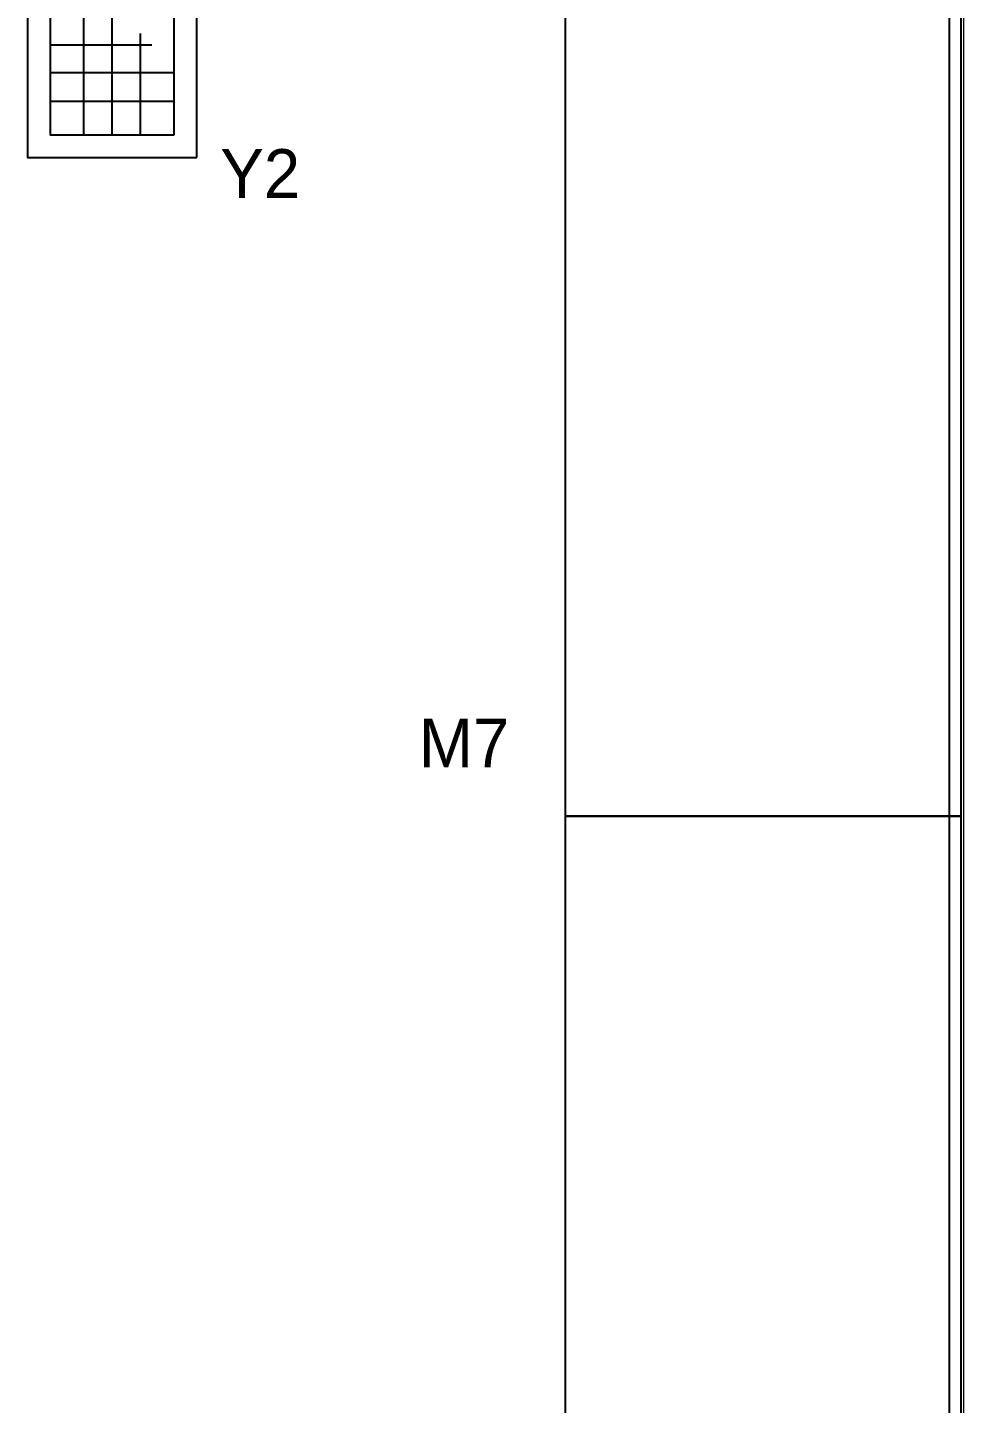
# Model space of a CAD drawing. Header units: centimetres. Extents: x 54005 to 61405, y 90310 to 94744.
# Drawn here: x 57011.5 to 57177.4, y 91661 to 91904.9 of the extents above; entities that cross this region are included whole.
import ezdxf
from ezdxf.enums import TextEntityAlignment as Align

# ---------------------------------------------------------------- set-up
doc = ezdxf.new("R2010")
doc.units = ezdxf.units.CM
doc.header["$LTSCALE"] = 25
doc.linetypes.add('DASHED2', pattern=[0.1875, 0.125, -0.0625])
doc.layers.get('0').update_dxf_attribs({"lineweight": 0})
for name, color, linetype, lineweight in [('GRC-Ekipman', 4, 'Continuous', 25), ('yerizg-a', 7, 'Continuous', 15), ('yerizg-b', 7, 'Continuous', 9), ('ÖLCULENDIRME', 115, 'Continuous', 5)]:
    doc.layers.add(name, color=color, linetype=linetype, lineweight=lineweight)
doc.layers.add('sıhhi tesisat', color=162, linetype='Continuous')
doc.styles.add('ROMANS', font='romanstw.shx', dxfattribs={"width": 0.7})
doc.styles.add('TAKSİM', font='GOTHIC.TTF', dxfattribs={"height": 20})

# ---------------------------------------------------------------- blocks, each defined once
blk = doc.blocks.new('CTezg.170-70')
for p, q in [((-170, 0), (0, 0)), ((-170, -70), (-170, 0)), ((0, 0), (0, -70)), ((0, -2), (-170, -2)), ((0, -70), (-170, -70))]:
    blk.add_line(p, q)
blk = doc.blocks.new('Y-SIFON')
at = {"layer": 'yerizg-a', "color": 0, "linetype": 'Continuous'}
blk.add_circle((0, 0), 11, dxfattribs=at)
at = {"layer": 'yerizg-b', "color": 0, "linetype": 'DASHED2'}
for points in [[(0, 13), (0, -13)], [(-13, 0), (13, 0)]]:
    blk.add_lwpolyline(points, dxfattribs=at)
blk = doc.blocks.new('120')
at = {"layer": 'sıhhi tesisat'}
for p, q in [((16088.22, 16465.14), (16088.22, 16435.14)), ((16093.22, 16465.14), (16093.22, 16442.14)), ((16098.22, 16465.14), (16098.22, 16447.14)), ((16082.22, 16459.14), (16104.22, 16459.14)), ((16104.22, 16454.14), (16082.22, 16454.14)), ((16082.22, 16449.14), (16100.22, 16449.14)), ((16082.22, 16444.14), (16095.22, 16444.14)), ((16082.22, 16439.14), (16090.22, 16439.14)), ((16098.22, 16353.14), (16098.22, 16381.14)), ((16104.22, 16379.14), (16096.22, 16379.14)), ((16093.22, 16353.14), (16093.22, 16376.14)), ((16104.22, 16374.14), (16091.22, 16374.14)), ((16088.22, 16353.14), (16088.22, 16371.14)), ((16104.22, 16369.14), (16086.22, 16369.14)), ((16082.22, 16364.14), (16104.22, 16364.14)), ((16104.22, 16359.14), (16082.22, 16359.14))]:
    blk.add_line(p, q, dxfattribs=at)
for points in [[(16108.22, 16469.14), (16108.22, 16349.14), (16078.22, 16349.14), (16078.22, 16469.14)], [(16104.22, 16465.14), (16104.22, 16353.14), (16082.22, 16353.14), (16082.22, 16465.14)]]:
    blk.add_lwpolyline(points, close=True, dxfattribs=at)
at = {"layer": 'sıhhi tesisat', "rotation": 270}
blk.add_blockref('Y-SIFON', (16093.22, 16408.14), dxfattribs=at)
at = {"layer": 'sıhhi tesisat', "style": 'ROMANS', "width": 0.8}
blk.add_attdef('YRNO', text='', height=10, rotation=270, dxfattribs=at).set_placement((16068.22, 16366.14), align=Align.MIDDLE)

msp = doc.modelspace()

# ---------------------------------------------------------------- linework, layer by layer
at = {"layer": 'ÖLCULENDIRME'}
msp.add_line((57177.39, 92454.61), (57177.39, 91209.61), dxfattribs=at)

# ---------------------------------------------------------------- block references
at = {"layer": 'GRC-Ekipman', "rotation": 270}
for p in [(57176.9, 91765.1), (57176.9, 91595.1)]:
    msp.add_blockref('CTezg.170-70', p, dxfattribs=at)
at = {"layer": 'ÖLCULENDIRME', "xscale": -1, "rotation": 180}
msp.add_blockref('120', (40933.32, 108350.99), dxfattribs=at)

# ---------------------------------------------------------------- texts
at = {"style": 'TAKSİM'}
for s, p in [('Y2', (57052.78, 91874.69)), ('M7', (57088.9, 91773.75))]:
    msp.add_text(s, height=8.64, dxfattribs=at).set_placement(p, align=Align.CENTER)

doc.saveas('drawing.dxf')
